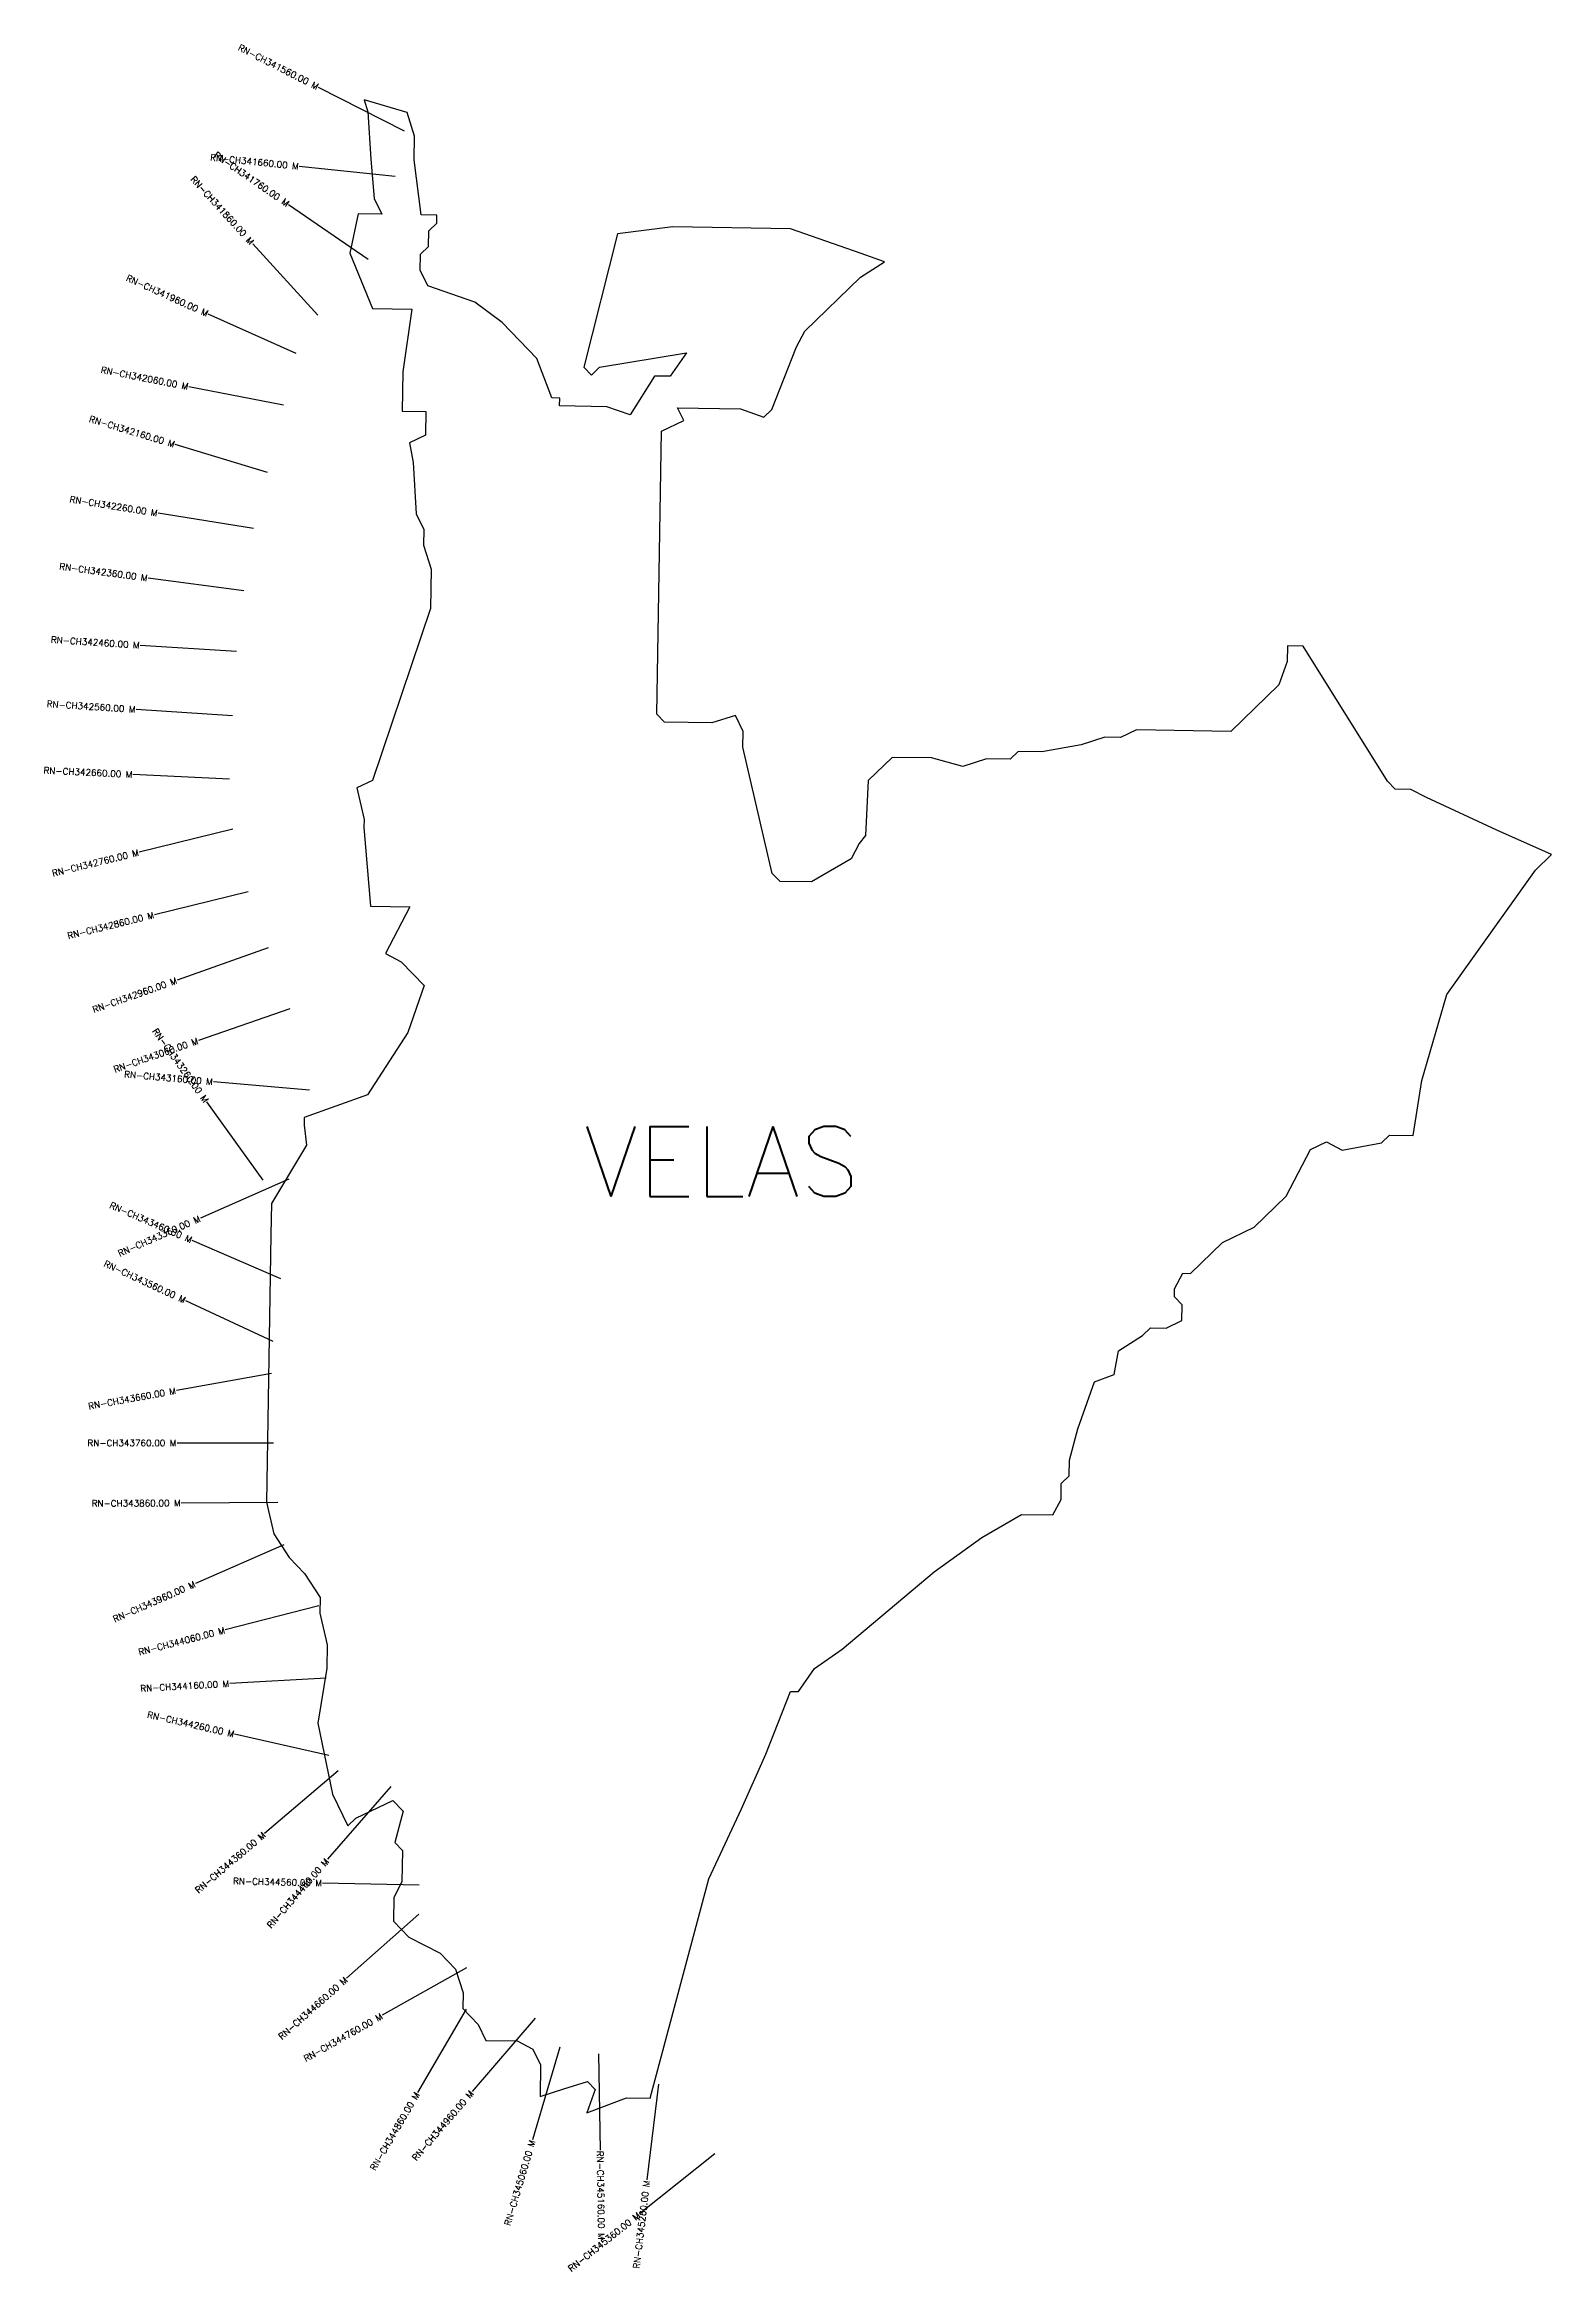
# Model space of a CAD drawing. Header units: metres. Extents: x 291001 to 293342, y 1984393 to 1987854.
import ezdxf
from ezdxf.enums import TextEntityAlignment as Align

# ---------------------------------------------------------------- set-up
doc = ezdxf.new("R2010")
doc.units = ezdxf.units.M
for name, color, linetype in [('CS', 134, 'Continuous'), ('CSMark', 6, 'Continuous'), ('VILLAGE BOUNDRY', 10, 'Continuous')]:
    doc.layers.add(name, color=color, linetype=linetype)
doc.styles.get("Standard").update_dxf_attribs({"font": 'simplex.shx'})

msp = doc.modelspace()

# ---------------------------------------------------------------- linework, layer by layer
at = {"layer": 'CS'}
for p, q in [((291560.1, 1987719.2), (291426.4, 1987787.3)), ((291545.6, 1987649.2), (291396.4, 1987664.6)), ((291503.5, 1987520), (291379.9, 1987605.1)), ((291425, 1987433.5), (291324, 1987544.4)), ((291391.8, 1987373.6), (291255, 1987435.1)), ((291371.8, 1987293.4), (291224.6, 1987322.1)), ((291347, 1987188.7), (291203.5, 1987232.2)), ((291325.1, 1987101.6), (291177, 1987125.4)), ((291310.2, 1987004.7), (291161.5, 1987024.6)), ((291298.9, 1986910.6), (291149.2, 1986920.2)), ((291292.5, 1986810.8), (291142.8, 1986820.4)), ((291287.8, 1986712.2), (291138, 1986719.3)), ((291293.3, 1986634.3), (291147.6, 1986598.6)), ((291317, 1986537.1), (291171.3, 1986501.5)), ((291348, 1986450), (291206.6, 1986399.9)), ((291381.6, 1986355.3), (291239.9, 1986306.1)), ((291412.4, 1986228.6), (291262.9, 1986241.6)), ((291340.4, 1986088.7), (291252.8, 1986210.4)), ((291380.1, 1986090.2), (291242.7, 1986030)), ((291367.7, 1985935.4), (291230.1, 1985995.2)), ((291355.9, 1985838.2), (291219.9, 1985901.4)), ((291353.1, 1985788.5), (291205.5, 1985761.9)), ((291356.4, 1985680.3), (291206.4, 1985680.3)), ((291362.9, 1985587.7), (291212.9, 1985587)), ((291372.2, 1985522.1), (291234.9, 1985461.8)), ((291426.6, 1985427.4), (291281.4, 1985389.8)), ((291438.1, 1985314.7), (291288.3, 1985306.4)), ((291442.3, 1985194.3), (291296, 1985227.6)), ((291456.9, 1985170.6), (291342.6, 1985073.4)), ((291538.7, 1985146.4), (291440.3, 1985033.3)), ((291582.6, 1984992.8), (291432.6, 1984996.3)), ((291582.1, 1984948), (291470, 1984848.2)), ((291656, 1984864.5), (291525.4, 1984790.7)), ((291655.8, 1984800.4), (291580.2, 1984670.9)), ((291762.7, 1984786.4), (291665.1, 1984672.5)), ((291801.5, 1984741.3), (291759, 1984597.4)), ((291861.3, 1984731), (291863.8, 1984581.1)), ((291954.4, 1984683.8), (291936.6, 1984534.9)), ((292042.2, 1984575.5), (291924.9, 1984482))]:
    msp.add_line(p, q, dxfattribs=at)
at = {"layer": 'VILLAGE BOUNDRY'}
msp.add_lwpolyline([(292085.7, 1986762), (292086.1, 1986786.5), (292074.3, 1986811.1), (292037.4, 1986799.5), (291964.1, 1986800.7), (291952.1, 1986813.1), (291959.2, 1987253.1), (291993.7, 1987269.6), (291984.3, 1987289.3), (292082, 1987287.7), (292118.5, 1987274.9), (292130.9, 1987286.9), (292169.1, 1987384.1), (292181.8, 1987408.4), (292268.7, 1987492.5), (292305.8, 1987516.4), (292269.3, 1987529.2), (292159.9, 1987567.6), (291976.6, 1987570.6), (291890.9, 1987559.8), (291838.6, 1987352.8), (291850.6, 1987340.4), (291863, 1987352.4), (291997.9, 1987374.7), (291972.8, 1987338.4), (291948.4, 1987338.8), (291910.7, 1987278.3), (291874.3, 1987291.1), (291800.9, 1987292.3), (291801.1, 1987304.5), (291788.9, 1987304.7), (291765.5, 1987366.2), (291711.4, 1987422.1), (291669.1, 1987453.4), (291596.2, 1987479), (291584.4, 1987503.6), (291584.8, 1987528.1), (291597.2, 1987540.1), (291597.6, 1987564.5), (291610, 1987576.5), (291610.2, 1987588.8), (291585.8, 1987589.2), (291574.9, 1987674.9), (291575.5, 1987711.6), (291563.9, 1987748.5), (291497, 1987767.9), (291502.8, 1987749.5), (291507.7, 1987676), (291512.8, 1987614.8), (291524.6, 1987590.2), (291488, 1987590.8), (291474.7, 1987529.9), (291510, 1987443.7), (291571.1, 1987442.7), (291557.3, 1987345.2), (291556.3, 1987284.1), (291593, 1987283.5), (291592.4, 1987246.8), (291567.8, 1987235), (291573.4, 1987204.3), (291578.2, 1987124.8), (291590, 1987100.1), (291589.6, 1987075.7), (291601.2, 1987038.8), (291600.2, 1986977.7), (291510.3, 1986710.3), (291485.7, 1986698.5), (291497.1, 1986649.4), (291496.9, 1986637.1), (291507.2, 1986514.8), (291568.3, 1986513.8), (291530.4, 1986441), (291554.6, 1986428.4), (291590.7, 1986391.2), (291565.1, 1986318.2), (291502.4, 1986221.5), (291404, 1986186.4), (291403.8, 1986174.1), (291407.8, 1986143.3), (291353, 1986052.8), (291352.2, 1986003.9), (291345.4, 1985588.4), (291356.9, 1985539.3), (291380.7, 1985502.2), (291404.7, 1985477.4), (291428.6, 1985440.3), (291428.2, 1985415.9), (291439.6, 1985366.8), (291439, 1985330.1), (291425.4, 1985244.8), (291448.1, 1985134.4), (291471.7, 1985085.1), (291484.1, 1985097.1), (291541.6, 1985124.8), (291557.7, 1985108.2), (291544.7, 1985059.5), (291556.7, 1985047), (291555.9, 1984998.2), (291543.3, 1984973.9), (291542.7, 1984937.3), (291566.7, 1984912.4), (291615.2, 1984887.2), (291639.2, 1984862.4), (291650.9, 1984825.5), (291650.5, 1984801.1), (291674.5, 1984776.2), (291686.3, 1984751.6), (291735.2, 1984750.8), (291759.4, 1984738.2), (291771.3, 1984713.5), (291770.5, 1984664.6), (291807.3, 1984676.3), (291844.2, 1984687.9), (291856.2, 1984675.5), (291843.4, 1984639), (291904.9, 1984662.5), (291941.6, 1984661.9), (292032.7, 1985002.6), (292083.4, 1985111.9), (292121.4, 1985196.8), (292159.6, 1985294), (292171.9, 1985293.8), (292196.9, 1985330), (292240.2, 1985359.9), (292382.7, 1985479.8), (292456.9, 1985533.6), (292518.6, 1985569.3), (292567.5, 1985568.5), (292580.1, 1985592.7), (292580.5, 1985617.2), (292592.9, 1985629.2), (292593.3, 1985653.6), (292606.3, 1985702.3), (292632, 1985775.3), (292662.7, 1985787), (292669.4, 1985823.5), (292706.5, 1985847.4), (292718.9, 1985859.4), (292743.3, 1985859), (292768, 1985870.8), (292768.4, 1985895.3), (292756.3, 1985907.7), (292756.5, 1985919.9), (292769.2, 1985944.2), (292781.4, 1985944), (292831.1, 1985992), (292880.4, 1986015.7), (292930, 1986063.8), (292961.6, 1986124.4), (292967.9, 1986136.5), (292992.5, 1986148.3), (293016.8, 1986135.7), (293078.1, 1986146.9), (293090.5, 1986159), (293127.1, 1986158.4), (293140.8, 1986243.7), (293179.6, 1986377.5), (293317.2, 1986570.9), (293342.1, 1986595), (293257.1, 1986633), (293147.9, 1986683.7), (293123.7, 1986696.3), (293099.2, 1986696.7), (293087.2, 1986709.1), (292956.2, 1986919), (292931.7, 1986919.4), (292931.3, 1986895), (292918.5, 1986858.6), (292844, 1986786.4), (292697.3, 1986788.8), (292672.7, 1986777), (292648.3, 1986777.4), (292611.4, 1986765.7), (292550.1, 1986754.5), (292513.4, 1986755.1), (292501, 1986743.1), (292464.3, 1986743.7), (292427.5, 1986732), (292378.8, 1986745.1), (292317.7, 1986746.1), (292280.4, 1986710), (292276.4, 1986624.5), (292266.6, 1986612.4), (292254, 1986588.2), (292192.3, 1986552.5), (292143.4, 1986553.3), (292131.4, 1986565.7)], close=True, dxfattribs=at)

# ---------------------------------------------------------------- texts
at = {"insert": (291838.8, 1986172.3), "char_height": 108.7, "attachment_point": 1}
msp.add_mtext_dynamic_manual_height_columns('VELAS', width=710.319, gutter_width=1, heights=[0], dxfattribs=at)
at = {"layer": 'CSMark'}
for s, rotation, p in [('RN-CH341560.00 M', 333.006, (291425.5, 1987787.8)), ('RN-CH341760.00 M', 325.4353, (291379.1, 1987605.7)), ('RN-CH341660.00 M', 354.1282, (291395.4, 1987664.7)), ('RN-CH341860.00 M', 312.3228, (291323.3, 1987545.2)), ('RN-CH341960.00 M', 335.7748, (291254.1, 1987435.5)), ('RN-CH342060.00 M', 348.9364, (291223.7, 1987322.3)), ('RN-CH342160.00 M', 343.1445, (291202.5, 1987232.5)), ('RN-CH342260.00 M', 350.8503, (291176, 1987125.6)), ('RN-CH342360.00 M', 352.3722, (291160.5, 1987024.8)), ('RN-CH342460.00 M', 356.3227, (291148.3, 1986920.3)), ('RN-CH342560.00 M', 356.3227, (291141.8, 1986820.5)), ('RN-CH342660.00 M', 357.2722, (291137, 1986719.4)), ('RN-CH342760.00 M', 13.7571, (291146.6, 1986598.4)), ('RN-CH342860.00 M', 13.7571, (291170.4, 1986501.2)), ('RN-CH342960.00 M', 19.527, (291205.7, 1986399.6)), ('RN-CH343060.00 M', 19.1293, (291238.9, 1986305.8)), ('RN-CH343260.00 M', 305.7583, (291252.2, 1986211.2)), ('RN-CH343160.00 M', 355.0263, (291261.9, 1986241.7)), ('RN-CH343460.00 M', 336.488, (291229.2, 1985995.6)), ('RN-CH343360.00 M', 23.643, (291241.8, 1986029.6)), ('RN-CH343560.00 M', 335.0738, (291219, 1985901.8)), ('RN-CH343660.00 M', 10.2101, (291204.5, 1985761.7)), ('RN-CH343860.00 M', 0.2746, (291211.9, 1985587)), ('RN-CH343960.00 M', 23.7143, (291234, 1985461.4)), ('RN-CH344060.00 M', 14.513, (291280.5, 1985389.5)), ('RN-CH344160.00 M', 3.1626, (291287.3, 1985306.3)), ('RN-CH344260.00 M', 347.1766, (291295.1, 1985227.8)), ('RN-CH344360.00 M', 40.3817, (291341.9, 1985072.8)), ('RN-CH344460.00 M', 48.9622, (291439.6, 1985032.5)), ('RN-CH344560.00 M', 358.6772, (291431.6, 1984996.3)), ('RN-CH344660.00 M', 41.6822, (291469.3, 1984847.6)), ('RN-CH344760.00 M', 29.4594, (291524.6, 1984790.2)), ('RN-CH344860.00 M', 59.7208, (291579.7, 1984670)), ('RN-CH344960.00 M', 49.4082, (291664.4, 1984671.7)), ('RN-CH345060.00 M', 73.5271, (291758.7, 1984596.5)), ('RN-CH345260.00 M', 83.151, (291936.4, 1984533.9)), ('RN-CH345360.00 M', 38.5427, (291924.1, 1984481.4))]:
    msp.add_text(s, height=10, rotation=rotation, dxfattribs=at).set_placement(p, align=Align.MIDDLE_RIGHT)
msp.add_text('RN-CH343760.00 M', height=10, dxfattribs=at).set_placement((291205.4, 1985680.3), align=Align.MIDDLE_RIGHT)
msp.add_text('RN-CH345160.00 M', height=10, rotation=270.9385, dxfattribs=at).set_placement((291863.8, 1984580.1), align=Align.MIDDLE_LEFT)

doc.saveas('drawing.dxf')
